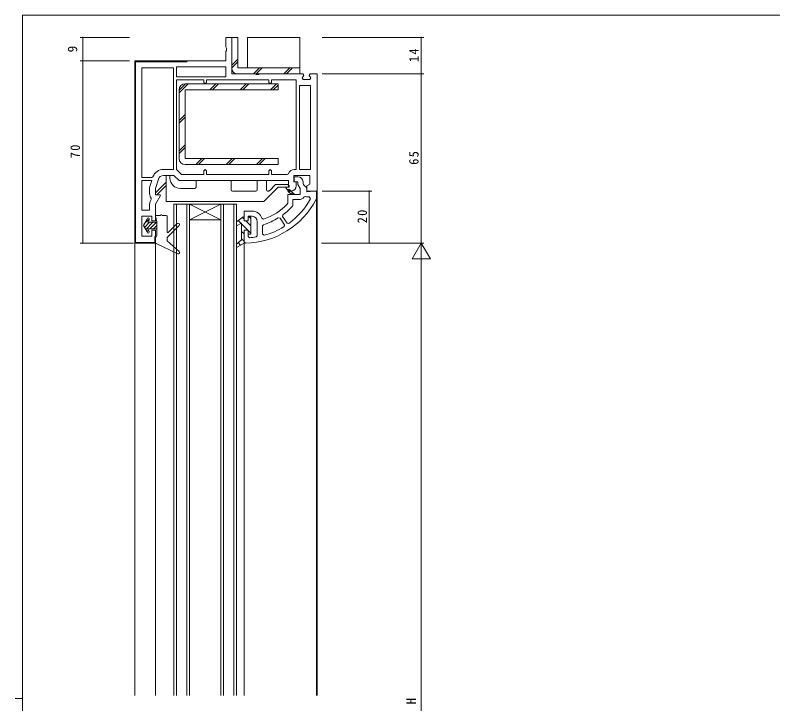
# Model space of a CAD drawing. Units: millimetres on the paper. Extents: x -420 to 373, y -297 to 267.
# Drawn here: x -420.5 to -129.6, y -0.2 to 264.4 of the extents above; entities that cross this region are included whole.
import ezdxf
from ezdxf.enums import TextEntityAlignment as Align

# ---------------------------------------------------------------- set-up
doc = ezdxf.new("R2010")
doc.units = ezdxf.units.MM
for name, color, linetype, lineweight in [('0-1_YKK_ZWAK', 7, 'Continuous', 9), ('0-3_YKK_12', 2, 'Continuous', 9), ('0-4_YKK_D', 6, 'Continuous', 9), ('0-6_YKK_13', 4, 'Continuous', 9), ('0-7_YKK_11', 7, 'Continuous', 9)]:
    doc.layers.add(name, color=color, linetype=linetype, lineweight=lineweight)
doc.styles.add('ＭＳ ゴシック', font='')
doc.styles.get('ＭＳ ゴシック').set_extended_font_data('MS Gothic')

msp = doc.modelspace()

# ---------------------------------------------------------------- linework, layer by layer
at = {"layer": '0-1_YKK_ZWAK'}
for p, q in [((-417.7, -260.6), (-417.7, 264.4)), ((352.3, 264.4), (-417.7, 264.4)), ((-420.5, 1.9), (-417.7, 1.9))]:
    msp.add_line(p, q, dxfattribs=at)
at = {"layer": '0-3_YKK_12'}
for p, q in [((-304.57, 241.313), (-304.57, 2.958)), ((-374.57, 222.287), (-374.57, 2.958)), ((-304.87, 193.932), (-304.87, 2.958)), ((-359.57, 2.958), (-359.57, 191.813)), ((-359.57, 191.813), (-335.57, 191.813)), ((-358.57, 2.958), (-358.57, 191.813)), ((-354.57, 2.958), (-354.57, 191.813)), ((-353.57, 2.958), (-353.57, 191.813)), ((-341.57, 185.813), (-353.57, 191.813)), ((-353.57, 185.813), (-341.57, 191.813)), ((-341.57, 2.958), (-341.57, 191.813)), ((-340.57, 2.958), (-340.57, 191.813)), ((-336.57, 2.958), (-336.57, 191.813)), ((-335.57, 2.958), (-335.57, 191.813)), ((-341.57, 185.813), (-353.57, 185.813)), ((-366.57, 177.313), (-366.57, 2.958)), ((-332.57, 176.989), (-332.57, 2.958))]:
    msp.add_line(p, q, dxfattribs=at)
at = {"layer": '0-4_YKK_D'}
for p, q in [((-376.565, 255.813), (-395.57, 255.813)), ((-394.57, 255.813), (-394.57, 246.813)), ((-302.57, 255.813), (-263.57, 255.813)), ((-264.57, 241.813), (-264.57, 255.813)), ((-376.565, 246.813), (-395.57, 246.813)), ((-376.565, 246.813), (-395.57, 246.813)), ((-394.57, 246.813), (-394.57, 176.813)), ((-302.57, 241.813), (-263.57, 241.813)), ((-302.57, 241.813), (-263.57, 241.813)), ((-264.57, 241.813), (-264.57, 176.813)), ((-302.57, 196.813), (-283.57, 196.813)), ((-284.57, 196.813), (-284.57, 176.813)), ((-375.07, 176.813), (-395.57, 176.813)), ((-302.87, 176.813), (-263.57, 176.813)), ((-302.57, 176.813), (-283.57, 176.813)), ((-302.57, 176.813), (-263.57, 176.813)), ((-264.57, 176.813), (-268.07, 170.75)), ((-264.57, 176.813), (-261.07, 170.75)), ((-264.57, 176.813), (-264.57, 164.688)), ((-268.07, 170.75), (-261.07, 170.75)), ((-264.57, 169.813), (-264.57, -167.187))]:
    msp.add_line(p, q, dxfattribs=at)
for centre, start, end in [((-394.57, 255.813), 90, 270), ((-394.57, 255.813), 270, 90), ((-264.57, 255.813), 90, 270), ((-264.57, 255.813), 270, 90), ((-394.57, 246.813), 90, 270), ((-394.57, 246.813), 90, 270), ((-394.57, 246.813), 270, 90), ((-394.57, 246.813), 270, 90), ((-264.57, 241.813), 90, 270), ((-264.57, 241.813), 90, 270), ((-264.57, 241.813), 270, 90), ((-264.57, 241.813), 270, 90), ((-284.57, 196.813), 90, 270), ((-284.57, 196.813), 270, 90), ((-394.57, 176.813), 90, 270), ((-394.57, 176.813), 270, 90), ((-284.57, 176.813), 90, 270), ((-284.57, 176.813), 270, 90)]:
    msp.add_arc(centre, 0.106, start, end, dxfattribs=at)
at = {"layer": '0-6_YKK_13'}
for p, q in [((-337.27, 255.813), (-334.97, 255.813)), ((-337.27, 243.813), (-337.27, 255.813)), ((-334.97, 255.813), (-334.97, 244.113)), ((-331.27, 255.813), (-331.27, 244.113)), ((-337.27, 245.207), (-334.97, 247.507)), ((-337.27, 244.145), (-334.97, 246.445)), ((-311.27, 241.813), (-335.27, 241.813)), ((-334.97, 244.113), (-311.27, 244.113)), ((-328.997, 241.813), (-326.697, 244.113)), ((-327.936, 241.813), (-325.636, 244.113)), ((-317.33, 241.813), (-315.03, 244.113)), ((-316.269, 241.813), (-313.969, 244.113)), ((-311.27, 244.113), (-311.27, 241.813)), ((-357.57, 235.607), (-355.165, 238.013)), ((-357.57, 234.545), (-354.103, 238.013)), ((-357.57, 235.713), (-357.57, 209.313)), ((-319.57, 238.013), (-355.27, 238.013)), ((-355.27, 235.713), (-319.57, 235.713)), ((-355.27, 209.313), (-355.27, 235.713)), ((-345.797, 235.713), (-343.497, 238.013)), ((-344.736, 235.713), (-342.436, 238.013)), ((-334.13, 235.713), (-331.83, 238.013)), ((-333.069, 235.713), (-330.769, 238.013)), ((-322.463, 235.713), (-320.163, 238.013)), ((-321.401, 235.713), (-319.57, 237.544)), ((-319.57, 235.713), (-319.57, 238.013)), ((-357.57, 223.94), (-355.27, 226.24)), ((-357.57, 222.878), (-355.27, 225.178)), ((-357.57, 212.272), (-355.27, 214.572)), ((-357.57, 211.211), (-355.27, 213.511)), ((-319.57, 209.313), (-355.27, 209.313)), ((-355.27, 207.013), (-319.57, 207.013)), ((-351.163, 207.013), (-348.863, 209.313)), ((-350.101, 207.013), (-347.801, 209.313)), ((-339.496, 207.013), (-337.196, 209.313)), ((-338.434, 207.013), (-336.134, 209.313)), ((-327.828, 207.013), (-325.528, 209.313)), ((-326.767, 207.013), (-324.467, 209.313)), ((-319.57, 207.013), (-319.57, 209.313)), ((-362.563, 202.813), (-361.063, 202.813)), ((-362.563, 192.813), (-362.563, 202.813)), ((-361.063, 202.813), (-361.063, 201.813)), ((-362.563, 200.29), (-366.563, 196.113)), ((-366.063, 195.313), (-362.563, 198.975)), ((-357.063, 197.813), (-351.563, 197.813)), ((-319.563, 198.313), (-325.063, 192.813)), ((-322.896, 196.959), (-320.543, 199.313)), ((-366.563, 196.113), (-366.563, 195.313)), ((-366.563, 195.313), (-366.063, 195.313)), ((-337.063, 196.813), (-328.063, 196.813)), ((-323.563, 196.813), (-323.25, 196.813)), ((-325.063, 192.813), (-362.563, 192.813)), ((-366.07, 185.113), (-366.561, 187.039)), ((-364.67, 187.413), (-366.27, 187.413)), ((-362.47, 187.413), (-364.07, 187.413)), ((-362.17, 181.192), (-362.17, 187.113)), ((-371.27, 183.563), (-369.87, 185.987)), ((-371.27, 183.563), (-369.87, 181.138)), ((-370.921, 184.168), (-369.07, 186.018)), ((-370.871, 182.871), (-368.929, 184.813)), ((-370.378, 182.017), (-367.582, 184.813)), ((-369.87, 185.987), (-369.87, 186.113)), ((-369.625, 184.813), (-369.124, 185.68)), ((-369.625, 184.813), (-366.07, 184.813)), ((-369.07, 185.88), (-369.07, 186.113)), ((-368.735, 182.313), (-366.235, 184.813)), ((-367.388, 182.313), (-366.07, 183.63)), ((-366.07, 179.679), (-366.07, 185.113)), ((-357.531, 183.551), (-362.17, 178.913)), ((-361.658, 180.98), (-358.309, 184.329)), ((-369.885, 181.163), (-369.299, 181.748)), ((-369.87, 181.013), (-369.87, 181.138)), ((-369.625, 182.313), (-369.124, 181.445)), ((-369.625, 182.313), (-366.07, 182.313)), ((-369.07, 181.013), (-369.07, 181.245)), ((-366.57, 178.813), (-366.07, 179.679)), ((-366.57, 176.813), (-366.57, 178.813)), ((-362.17, 177.713), (-362.17, 178.913)), ((-362.17, 177.713), (-357.538, 173.586)), ((-366.57, 176.813), (-358.086, 172.761))]:
    msp.add_line(p, q, dxfattribs=at)
for points in [[(-331.27, 255.813), (-311.27, 255.813), (-311.27, 244.113)], [(-351.063, 198.313), (-351.063, 200.813), (-337.563, 200.813), (-337.563, 197.313)], [(-327.563, 197.313), (-327.563, 200.813), (-324.063, 200.813), (-324.063, 197.313)], [(-320.543, 199.313), (-315.863, 199.313), (-315.363, 198.813), (-315.363, 198.313), (-319.563, 198.313)]]:
    msp.add_lwpolyline(points, dxfattribs=at)
for centre, radius, start, end in [((-335.27, 243.813), 2, 180, 270), ((-355.27, 235.713), 2.3, 90, 180), ((-355.27, 209.313), 2.3, 180, 270), ((-357.063, 201.813), 4, 180, 270), ((-351.563, 198.313), 0.5, 270, 0), ((-337.063, 197.313), 0.5, 180, 270), ((-328.063, 197.313), 0.5, 270, 0), ((-323.563, 197.313), 0.5, 180, 270), ((-323.25, 197.313), 0.5, 270, 315), ((-369.47, 186.113), 0.4, 0, 180), ((-366.27, 187.113), 0.3, 90, 194.29437), ((-364.37, 187.413), 0.3, 0, 180), ((-362.47, 187.113), 0.3, 0, 90), ((-369.47, 185.88), 0.4, 329.99998, 0), ((-357.92, 183.94), 0.55, 315, 135), ((-369.47, 181.013), 0.4, 180, 0), ((-369.47, 181.245), 0.4, 0, 30), ((-361.87, 181.192), 0.3, 180, 314.99998), ((-357.87, 173.213), 0.5, 244.47647, 48.30571)]:
    msp.add_arc(centre, radius, start, end, dxfattribs=at)
at = {"layer": '0-7_YKK_11'}
for p, q in [((-374.57, 244.499), (-374.27, 244.199)), ((-374.056, 246.813), (-373.756, 246.513)), ((-371.227, 246.813), (-370.927, 246.513)), ((-368.399, 246.813), (-368.099, 246.513)), ((-365.57, 246.813), (-365.27, 246.513)), ((-362.742, 246.813), (-362.442, 246.513)), ((-359.914, 246.813), (-359.614, 246.513)), ((-357.085, 246.813), (-356.785, 246.513)), ((-374.57, 241.67), (-374.27, 241.37)), ((-371.87, 202.013), (-371.87, 244.113)), ((-374.57, 238.842), (-374.27, 238.542)), ((-339.57, 240.713), (-358.57, 240.713)), ((-358.57, 239.513), (-358.57, 205.065)), ((-374.57, 236.014), (-374.27, 235.714)), ((-307.07, 237.413), (-307.07, 205.113)), ((-374.57, 233.185), (-374.27, 232.885)), ((-374.57, 230.357), (-374.27, 230.057)), ((-374.57, 227.528), (-374.27, 227.228)), ((-374.57, 224.7), (-374.27, 224.4)), ((-374.57, 221.871), (-374.27, 221.571)), ((-374.57, 219.043), (-374.27, 218.743)), ((-374.57, 216.215), (-374.27, 215.915)), ((-374.57, 213.386), (-374.27, 213.086)), ((-374.57, 210.558), (-374.27, 210.258)), ((-374.57, 207.729), (-374.27, 207.429)), ((-374.57, 204.901), (-374.27, 204.601)), ((-374.57, 202.072), (-374.27, 201.772)), ((-371.87, 189.413), (-371.87, 200.813)), ((-374.57, 199.244), (-374.27, 198.944)), ((-374.57, 196.416), (-374.27, 196.116)), ((-315.502, 197.511), (-315.869, 197.144)), ((-314.695, 196.903), (-315.261, 196.338)), ((-313.988, 196.196), (-314.554, 195.63)), ((-374.57, 193.587), (-374.27, 193.287)), ((-309.534, 194.562), (-308.951, 194.74)), ((-307.619, 194.621), (-307.09, 193.89)), ((-374.57, 190.759), (-374.27, 190.459)), ((-374.57, 187.93), (-374.27, 187.63)), ((-333.262, 186.691), (-332.57, 185.999)), ((-330.556, 186.813), (-330.07, 186.327)), ((-325.767, 186.351), (-325.131, 186.032)), ((-374.57, 185.102), (-374.27, 184.802)), ((-334.868, 185.468), (-333.759, 184.359)), ((-333.57, 178.032), (-333.57, 184.447)), ((-333.57, 184.17), (-331.2, 181.8)), ((-331.884, 185.313), (-330.07, 183.499)), ((-327.57, 179.66), (-327.57, 185.113)), ((-325.217, 183.903), (-325.57, 183.425)), ((-325.57, 183.425), (-325.57, 180.303)), ((-315.424, 184.392), (-316.133, 184.516)), ((-374.57, 182.273), (-374.27, 181.973)), ((-333.57, 181.342), (-332.57, 180.342)), ((-332.57, 177.313), (-332.57, 181.613)), ((-331.083, 181.683), (-330.07, 180.67)), ((-331.07, 181.613), (-331.07, 179.377)), ((-374.57, 179.445), (-374.27, 179.145)), ((-366.57, 177.313), (-366.57, 179.313)), ((-333.57, 178.514), (-332.57, 177.514)), ((-331.07, 179.377), (-330.536, 178.878)), ((-327.992, 179.166), (-327.57, 179.66)), ((-372.238, 177.113), (-371.938, 176.813)), ((-369.409, 177.113), (-369.109, 176.813)), ((-366.87, 177.402), (-366.603, 177.135)), ((-334.888, 177.003), (-333.938, 176.052)), ((-332.063, 176.813), (-332.57, 177.313))]:
    msp.add_line(p, q, dxfattribs=at)
for points in [[(-312.57, 198.813), (-312.57, 200.313), (-313.57, 200.313), (-313.57, 202.813), (-307.37, 202.813), (-307.37, 199.505), (-308.57, 198.813), (-308.57, 196.813), (-304.57, 196.813), (-304.57, 241.813), (-307.248, 241.813), (-307.611, 241.249), (-307.029, 240.276), (-307.392, 239.713), (-309.948, 239.713), (-310.311, 240.276), (-309.729, 241.249), (-310.092, 241.813), (-326.704, 241.813), (-327.137, 241.563), (-328.003, 241.563), (-328.436, 241.813), (-337.27, 241.813), (-337.27, 255.813), (-339.57, 255.813), (-339.57, 252.179), (-339.32, 251.746), (-339.32, 250.88), (-339.57, 250.447), (-339.57, 246.813), (-374.57, 246.813)], [(-374.57, 246.813), (-374.57, 176.813), (-366.57, 176.813), (-366.57, 181.813), (-368.07, 181.813), (-368.07, 179.513), (-371.87, 179.513), (-371.87, 187.113), (-368.07, 187.113), (-368.07, 185.313), (-366.57, 185.313), (-366.57, 191.813), (-364.681, 195.086), (-364.812, 195.313), (-366.57, 195.313), (-366.57, 197.813), (-365.498, 201.387)], [(-366.57, 177.313), (-366.57, 179.313), (-366.87, 179.313), (-366.87, 177.113), (-374.27, 177.113), (-374.27, 246.513), (-354.57, 246.513), (-354.57, 246.813), (-374.07, 246.813)], [(-371.87, 202.013), (-371.87, 244.113), (-359.77, 244.113), (-359.77, 205.113), (-363.582, 205.113)], [(-358.57, 239.513), (-358.57, 205.065), (-356.618, 203.113), (-348.07, 203.113), (-348.07, 204.613), (-347.57, 205.113), (-347.07, 204.613), (-347.07, 203.113), (-323.07, 203.113), (-323.07, 204.613), (-322.57, 205.113), (-322.07, 204.613), (-322.07, 203.113), (-316.091, 203.113), (-315.619, 203.446)], [(-313.262, 205.113), (-312.57, 205.113), (-312.57, 239.513), (-322.07, 239.513), (-322.07, 238.513), (-322.57, 238.013), (-323.07, 238.513), (-323.07, 239.513), (-347.07, 239.513), (-347.07, 238.513), (-347.57, 238.013), (-348.07, 238.513), (-348.07, 239.513), (-358.57, 239.513)], [(-367.604, 202.336), (-368.071, 202.013), (-371.87, 202.013)], [(-371.87, 189.413), (-371.87, 200.813), (-368.072, 200.813), (-368.87, 198.15), (-368.87, 195.813)], [(-363.582, 202.813), (-359.57, 202.813), (-357.57, 200.813), (-315.57, 200.813), (-315.57, 198.313), (-316.475, 198.313), (-316.592, 198.068), (-315.57, 196.813), (-314.57, 196.813)], [(-316.011, 191.806), (-315.87, 192.154), (-315.87, 195.513), (-311.07, 195.513), (-311.07, 197.754), (-311.97, 199.313), (-311.97, 200.313), (-313.37, 200.313), (-313.37, 202.313), (-311.97, 202.313)], [(-309.97, 200.313), (-309.97, 199.87), (-309.955, 199.748)], [(-308.859, 198.421), (-308.57, 197.968), (-308.57, 196.535), (-304.87, 196.858), (-304.87, 193.932), (-304.925, 193.705)], [(-368.275, 194.086), (-368.236, 193.528), (-368.495, 193.079)], [(-314, 191.028), (-313.87, 191.364), (-313.87, 193.513), (-311.57, 193.513)], [(-368.87, 191.679), (-368.87, 189.413), (-371.87, 189.413)], [(-332.57, 185.513), (-332.57, 189.113), (-329.57, 189.113)], [(-329.57, 187.113), (-331.07, 187.113), (-331.07, 185.513)], [(-317.281, 183.142), (-317.129, 183.847), (-318.808, 186.337), (-319.484, 186.484)], [(-316.133, 184.516), (-317.812, 187.005), (-317.694, 187.687)], [(-325.57, 183.425), (-325.57, 180.303), (-324.94, 179.82)]]:
    msp.add_lwpolyline(points, dxfattribs=at)
for points in [[(-339.57, 240.713), (-358.57, 240.713), (-358.57, 244.513), (-339.57, 244.513)], [(-307.07, 237.413), (-307.07, 205.113), (-311.37, 205.113), (-311.37, 237.413)], [(-315.188, 197.395), (-313.305, 195.513), (-314.436, 195.513), (-315.753, 196.83)], [(-333.57, 178.032), (-333.57, 184.447), (-335.57, 183.516), (-335.57, 184.933), (-332.9, 186.966), (-332.57, 186.795), (-332.57, 185.313), (-331.07, 185.313), (-331.07, 186.813), (-330.07, 186.813), (-330.07, 180.313), (-331.07, 180.313), (-331.07, 181.813), (-332.57, 181.813), (-332.57, 176.813), (-335.57, 175.145), (-335.57, 176.47)]]:
    msp.add_lwpolyline(points, close=True, dxfattribs=at)
for centre, radius, start, end in [((-363.582, 200.813), 4.3, 89.99997, 159.25763), ((-313.262, 202.613), 2.5, 90.00002, 160.52878), ((-363.582, 200.813), 2, 89.99998, 163.30077), ((-311.97, 200.313), 2, 0, 89.99998), ((-314.57, 198.813), 2, 270, 359.99998), ((-308.015, 200.234), 2, 194.05469, 245.03664), ((-366.07, 195.813), 2.8, 179.99998, 218.05968), ((-366.07, 191.679), 2.8, 149.99998, 180), ((-332.531, 207.809), 31, 270.86488, 332.93672), ((-332.531, 207.809), 29, 306.14981, 331.3156), ((-311.57, 196.013), 2.5, 269.99997, 324.54309), ((-308.07, 197.08), 2.5, 249.3833, 280.40863), ((-329.57, 185.113), 4, 18.03203, 89.99998), ((-332.531, 207.809), 23, 288.76877, 315.90932), ((-332.531, 207.809), 25, 306.40285, 317.8372), ((-329.57, 185.113), 2, 0, 89.99998), ((-332.531, 207.809), 25, 287.01155, 301.45816), ((-332.531, 207.809), 29, 285.175, 301.72586), ((-332.531, 207.809), 29, 273.94423, 279.00407)]:
    msp.add_arc(centre, radius, start, end, dxfattribs=at)

# ---------------------------------------------------------------- texts
at = {"layer": '0-4_YKK_D', "color": 3, "style": 'ＭＳ ゴシック'}
for s, p in [('9', (-395.57, 250.113)), ('H', (-265.57, -0.412))]:
    msp.add_text(s, height=3.666, rotation=90, dxfattribs=at).set_placement(p, align=Align.BOTTOM_LEFT)
at = {"layer": '0-4_YKK_D', "color": 3, "char_height": 3.666, "attachment_point": 7, "rotation": 90, "style": 'ＭＳ ゴシック'}
for s, insert in [('\\T1.21;\\W0.95;14', (-265.57, 246.375)), ('\\T1.21;\\W0.95;70', (-395.57, 209.413)), ('\\T1.21;\\W0.95;65', (-265.57, 206.913)), ('\\T1.21;\\W0.95;20', (-285.37, 184.413))]:
    msp.add_mtext(s, dxfattribs=dict(at, insert=insert))

doc.saveas('drawing.dxf')
